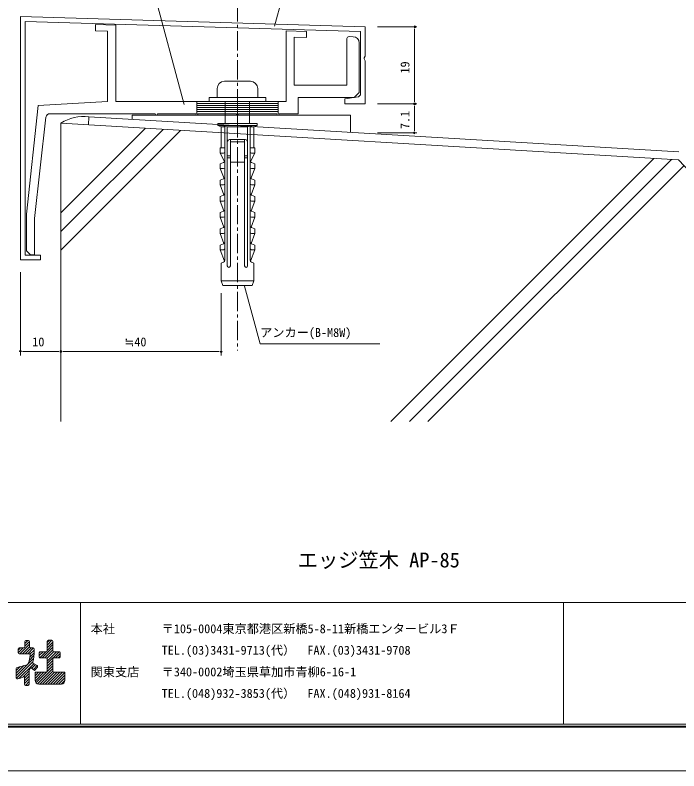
# Model space of a CAD drawing. Units: millimetres, scale not verified. Extents: x -210 to 210, y -148 to 149.
# Drawn here: x -95.6 to 68, y -148.5 to 37.9 of the extents above; entities that cross this region are included whole.
import ezdxf
from ezdxf.enums import TextEntityAlignment as Align

# ---------------------------------------------------------------- set-up
doc = ezdxf.new("R2010")
doc.units = ezdxf.units.MM
doc.header["$LTSCALE"] = 0.25
doc.linetypes.add('USER1', pattern=[28.575, 19.05, -3.175, 3.175, -3.175])
for name, color, linetype, lineweight in [('0-0_0', 7, 'Continuous', 9), ('0-1_1-1図枠', 3, 'Continuous', 18), ('0-3_2-1寸法', 3, 'Continuous', 18), ('0-5_Defpoints', 7, 'Continuous', 9), ('0-6_4-1アルミ型', 7, 'Continuous', 18), ('0-A_5-4図補助2', 7, 'Continuous', 9), ('0-B_5-5中心線', 6, 'USER1', 18), ('0-C_4-3アンカー', 2, 'Continuous', 18), ('0-F_41_U+FF71_U+FF99_U+FF90', 7, 'Continuous', 18), ('1-3_形状', 5, 'Continuous', 18), ('1-4_5-3図補助', 7, 'Continuous', 9)]:
    doc.layers.add(name, color=color, linetype=linetype, lineweight=lineweight)
doc.layers.add('0-2_1-2図名', color=7, linetype='Continuous')
doc.styles.add('ＭＳ ゴシック', font='')
doc.styles.get('ＭＳ ゴシック').set_extended_font_data('MS Gothic')

msp = doc.modelspace()

# ---------------------------------------------------------------- linework, layer by layer
at = {"layer": '0-0_0'}
for p, q in [((2.8486, 35.259), (2.8486, 34.759)), ((2.8486, 34.509), (2.8486, 34.009)), ((2.8486, 16.509), (2.8486, 17.009)), ((2.8486, 16.259), (2.8486, 15.759)), ((2.8486, 15.759), (2.8486, 16.259)), ((2.8486, 15.509), (2.8486, 15.009)), ((2.8486, 9.3717), (2.8486, 9.8717)), ((2.8486, 8.6217), (2.8486, 9.1217)), ((-94.5754, -45.0944), (-94.0754, -45.0944)), ((-93.8254, -45.0944), (-93.3254, -45.0944)), ((-84.8259, -45.0944), (-85.3259, -45.0944)), ((-84.0759, -45.0944), (-84.5759, -45.0944)), ((-84.5759, -45.0944), (-84.0759, -45.0944)), ((-83.8259, -45.0944), (-83.3259, -45.0944)), ((-45.3254, -45.0944), (-45.8254, -45.0944)), ((-44.5754, -45.0944), (-45.0754, -45.0944))]:
    msp.add_line(p, q, dxfattribs=at)
at = {"layer": '0-0_0', "lineweight": 18}
msp.add_line((67.8504, 2.1643), (78.7328, -9.3839), dxfattribs=at)
at = {"layer": '0-0_0'}
for centre, start, end in [((2.8486, 35.009), 270, 90), ((2.8486, 16.009), 90, 270), ((2.8486, 16.009), 270, 90), ((2.8486, 8.8717), 90, 270), ((-94.3254, -45.0944), 0, 180), ((-84.3259, -45.0944), 0, 180), ((-84.3259, -45.0944), 180, 0), ((-44.8254, -45.0944), 180, 0)]:
    msp.add_arc(centre, 0.25, start, end, dxfattribs=at)
at = {"layer": '0-1_1-1図枠'}
for p, q in [((-199.5025, -106.998), (199.4975, -106.998)), ((-79.5025, -106.998), (-79.5025, -136.998)), ((39.4975, -106.998), (39.4975, -136.998)), ((-200.0025, -137.498), (199.9975, -137.498)), ((-199.5025, -136.998), (199.4975, -136.998))]:
    msp.add_line(p, q, dxfattribs=at)
at = {"layer": '0-3_2-1寸法'}
for p, q in [((-29.2111, 44.3376), (-31.667, 35.172)), ((-6.3254, 35.009), (3.3486, 35.009)), ((2.8486, 17.009), (2.8486, 34.009)), ((-50.8254, 16.079), (-30.8254, 16.079)), ((-50.8254, 15.579), (-30.8254, 15.579)), ((-50.8254, 15.579), (-30.8254, 15.579)), ((-50.8254, 15.079), (-30.8254, 15.079)), ((-6.3254, 16.009), (3.3486, 16.009)), ((-6.3254, 16.009), (3.3486, 16.009)), ((2.8486, 9.8717), (2.8486, 15.009)), ((-50.8254, 14.579), (-30.8254, 14.579)), ((-50.8254, 14.079), (-30.8254, 14.079)), ((-6.3254, 8.8717), (3.3486, 8.8717)), ((-94.3254, -25.491), (-94.3254, -46.0944)), ((-39.0568, -28.9233), (-35.2448, -43.1499)), ((-44.8254, -30.6781), (-44.8254, -46.0944)), ((-84.3259, -41.1177), (-84.3259, -46.0944)), ((-84.3259, -41.1177), (-84.3259, -46.0944)), ((-35.2236, -43.1499), (-5.7652, -43.1499)), ((-93.3254, -45.0944), (-85.3259, -45.0944)), ((-83.3259, -45.0944), (-45.8254, -45.0944))]:
    msp.add_line(p, q, dxfattribs=at)
msp.add_lwpolyline([(-92.0587, 44.3376), (-61.6003, 44.3376), (-53.9639, 15.8382)], dxfattribs=at)
at = {"layer": '0-5_Defpoints'}
msp.add_line((-200.2025, -137.698), (200.1975, -137.698), dxfattribs=at)
msp.add_line((-200.2025, -137.698), (200.1975, -137.698), dxfattribs=at)
msp.add_lwpolyline([(-210.0025, -148.498), (-210.0025, 148.502), (209.9975, 148.502), (209.9975, -148.498)], close=True, dxfattribs=at)
at = {"layer": '0-6_4-1アルミ型'}
for p, q in [((-9.3254, 35.009), (-94.3254, 37.509)), ((-93.1254, 36.2732), (-93.1254, -21.291)), ((-28.8254, 16.579), (-28.8254, 33.9716)), ((-28.8237, 33.9716), (-23.8237, 33.8247)), ((-23.8237, 32.3236), (-23.8237, 33.8247)), ((-9.3254, 35.009), (-9.3254, 27.7822)), ((-23.8237, 32.3236), (-26.8254, 32.4124)), ((-26.8254, 20.579), (-26.8254, 32.4124)), ((-13.8254, 20.579), (-13.8254, 32.0939)), ((-13.3108, 32.5937), (-12.2827, 32.5635)), ((-10.8254, 18.779), (-10.8254, 31.0641)), ((-9.3254, 27.7822), (-9.5987, 27.309)), ((-9.5987, 27.109), (-9.3254, 26.6358)), ((-26.8254, 20.579), (-13.8254, 20.579)), ((-12.0258, 17.579), (-10.8254, 18.7794)), ((-10.8254, 18.779), (-12.0254, 17.579)), ((-25.8254, 13.579), (-25.8254, 17.579)), ((-25.8254, 17.579), (-12.0254, 17.579)), ((-50.8254, 16.579), (-50.8254, 13.579)), ((-30.8254, 16.579), (-30.8254, 13.579))]:
    msp.add_line(p, q, dxfattribs=at)
for points in [[(-93.1254, -21.291), (-89.3254, -21.291), (-89.3254, -22.491), (-94.3254, -22.491), (-94.3254, 37.509)], [(-93.1254, 36.2732), (-10.5254, 33.8438), (-10.5254, 18.209), (-11.0254, 17.709), (-14.3254, 17.209), (-14.3254, 16.009), (-9.3254, 16.009), (-9.3254, 26.6358)], [(-88.0251, 12.6904), (-90.8254, -12.291), (-90.8254, -21.221), (-91.8254, -21.221), (-92.8254, -20.221), (-92.8254, -11.221), (-89.9254, 15.579), (-72.8254, 16.579), (-72.8254, 33.9402), (-75.8254, 34.029), (-75.8254, 35.529), (-70.8254, 35.3821), (-70.8254, 16.579), (-28.8254, 16.579)], [(-61.0112, 13.3049), (-61.1205, 13.579), (-87.0313, 13.579)], [(-51.0112, 13.3049), (-51.1205, 13.579), (-60.5303, 13.579), (-60.6397, 13.3049)], [(-41.0112, 13.3049), (-41.1205, 13.579), (-50.5303, 13.579), (-50.6397, 13.3049)], [(-31.0112, 13.3049), (-31.1205, 13.579), (-40.5303, 13.579), (-40.6397, 13.3049)], [(-25.8254, 13.579), (-30.5303, 13.579), (-30.6397, 13.3049)]]:
    msp.add_lwpolyline(points, dxfattribs=at)
for centre, radius, start, end in [((-13.3254, 32.0939), 0.5, 88.31687, 180), ((-12.3254, 31.0641), 1.5, 0, 88.31687), ((-9.4254, 27.209), 0.2, 150, 210), ((-87.0313, 12.579), 1, 90, 173.60391), ((-60.8254, 13.379), 0.2, 201.74667, 338.25333), ((-50.8254, 13.379), 0.2, 201.74667, 338.25333), ((-40.8254, 13.379), 0.2, 201.74667, 338.25333), ((-30.8254, 13.379), 0.2, 201.74667, 338.25333)]:
    msp.add_arc(centre, radius, start, end, dxfattribs=at)
at = {"layer": '0-A_5-4図補助2'}
for p, q in [((-12.9904, 13.2032), (-66.7636, 13.1726)), ((-66.7636, 12.1653), (-66.7636, 13.1726)), ((-12.9904, 13.2032), (-12.9914, 8.9707)), ((-94.4535, -119.6184), (-92.0466, -117.2114)), ((-93.2369, -117.0933), (-92.491, -116.3475)), ((-93.2369, -117.7475), (-92.0528, -116.5634)), ((-93.2369, -116.6213), (-93.2369, -117.8578)), ((-92.3204, -116.3475), (-92.963, -116.3475)), ((-92.0466, -117.8578), (-92.0466, -116.6213)), ((-87.7318, -116.8216), (-87.1833, -116.2731)), ((-87.7318, -117.4757), (-86.5352, -116.2791)), ((-87.7318, -116.547), (-87.7318, -118.8242)), ((-87.7318, -118.1299), (-86.3183, -116.7164)), ((-87.7318, -118.7841), (-86.3183, -117.3706)), ((-86.5921, -116.2731), (-87.4579, -116.2731)), ((-86.3183, -118.8242), (-86.3183, -116.547)), ((-94.8735, -118.73), (-94.2751, -118.1316)), ((-94.8735, -118.4054), (-94.8735, -119.3445)), ((-94.871, -119.3816), (-93.6209, -118.1316)), ((-93.5107, -118.1316), (-94.5997, -118.1316)), ((-93.7994, -119.6184), (-92.0465, -117.8654)), ((-93.1452, -119.6184), (-91.6585, -118.1316)), ((-92.491, -119.6184), (-91.0512, -118.1785)), ((-91.9735, -119.755), (-90.9307, -118.7121)), ((-91.2045, -118.1316), (-91.7727, -118.1316)), ((-89.666, -120.0641), (-88.6999, -119.098)), ((-89.666, -119.41), (-89.354, -119.098)), ((-89.5539, -120.6062), (-88.0457, -119.098)), ((-88.0056, -119.098), (-89.3921, -119.098)), ((-88.9526, -120.6591), (-86.3183, -118.0248)), ((-88.2985, -120.6591), (-86.3183, -118.6789)), ((-87.7732, -120.788), (-86.0808, -119.0956)), ((-87.7318, -121.4007), (-85.429, -119.098)), ((-87.7318, -122.0549), (-84.7765, -119.0997)), ((-84.8067, -119.098), (-86.0444, -119.098)), ((-95.3199, -125.0638), (-91.0564, -120.8004)), ((-94.5997, -119.6184), (-92.2105, -119.6184)), ((-92.1706, -121.2604), (-90.9837, -120.0735)), ((-92.0328, -120.4684), (-90.9307, -119.3663)), ((-91.0795, -121.0308), (-91.2504, -121.7142)), ((-91.0795, -121.0308), (-90.9307, -119.544)), ((-89.666, -119.3718), (-89.666, -120.3853)), ((-89.3921, -120.6591), (-88.0056, -120.6591)), ((-87.7318, -120.9329), (-87.7318, -123.8792)), ((-86.3183, -123.8792), (-86.3183, -120.9329)), ((-86.0444, -120.6591), (-84.8067, -120.6591)), ((-85.6818, -120.6591), (-84.5329, -119.5102)), ((-85.0276, -120.6591), (-84.5329, -120.1643)), ((-84.5329, -120.3853), (-84.5329, -119.3718)), ((-95.3199, -124.4097), (-93.4496, -122.5394)), ((-95.3199, -123.7555), (-94.3462, -122.7819)), ((-95.2755, -125.6736), (-91.2285, -121.6267)), ((-94.6717, -125.724), (-91.0195, -122.0718)), ((-92.0704, -123.4465), (-91.7354, -122.9749)), ((-91.4806, -123.1871), (-90.5908, -122.2972)), ((-91.1237, -123.4843), (-90.1652, -122.5259)), ((-91.1122, -122.023), (-90.2059, -122.4996)), ((-90.5034, -126.789), (-86.3183, -122.6039)), ((-87.7318, -122.7091), (-86.3183, -121.2956)), ((-87.7318, -123.3632), (-86.3183, -121.9498)), ((-95.3199, -123.2491), (-95.3199, -125.5241)), ((-93.6379, -125.3444), (-92.121, -123.8274)), ((-93.3112, -125.6719), (-92.121, -124.4816)), ((-92.121, -127.15), (-92.121, -123.6051)), ((-90.7075, -125.6848), (-89.1757, -124.153)), ((-90.7075, -125.0306), (-89.8299, -124.153)), ((-90.7075, -124.3765), (-90.484, -124.153)), ((-90.6999, -126.3314), (-88.5215, -124.153)), ((-90.1249, -127.0647), (-86.3183, -123.2581)), ((-89.5325, -127.1265), (-86.3165, -123.9105)), ((-88.8784, -127.1265), (-85.9049, -124.153)), ((-88.2242, -127.1265), (-85.2507, -124.153)), ((-87.5701, -127.1265), (-84.5965, -124.153)), ((-86.9159, -127.1265), (-83.9424, -124.153)), ((-86.2617, -127.1265), (-83.3426, -124.2074)), ((-85.6076, -127.1265), (-83.3426, -124.8615)), ((-93.3112, -126.3261), (-92.121, -125.1358)), ((-93.3112, -126.9802), (-92.121, -125.7899)), ((-93.0947, -127.4178), (-92.121, -126.4441)), ((-84.9534, -127.1265), (-83.3426, -125.5157)), ((-84.2992, -127.1265), (-83.3426, -126.1699)), ((-93.0374, -127.4239), (-92.3948, -127.4239)), ((-92.4466, -127.4239), (-92.121, -127.0983)), ((-89.7947, -127.1265), (-84.2554, -127.1265))]:
    msp.add_line(p, q, dxfattribs=at)
for points in [[(-90.9381, -119.6184), (-90.9307, -119.6184), (-90.9307, -118.4054)], [(-92.5161, -122.1717), (-92.1954, -121.4025), (-91.9407, -119.9392)], [(-95.1157, -122.9842), (-93.9064, -122.6662), (-92.6956, -122.3301)], [(-90.1328, -122.9284), (-90.8563, -123.707), (-91.7354, -122.9749)], [(-88.0056, -124.153), (-90.7075, -124.153), (-90.7075, -126.2137)], [(-83.3426, -126.2137), (-83.3426, -124.153), (-86.0444, -124.153)], [(-94.9887, -125.7919), (-94.2784, -125.6398), (-93.3112, -125.1937), (-93.3112, -127.15)]]:
    msp.add_lwpolyline(points, dxfattribs=at)
for centre, radius, start, end in [((-92.963, -116.6213), 0.2738, 90, 180), ((-92.3204, -116.6213), 0.2738, 0, 90), ((-87.4579, -116.547), 0.2738, 90, 180), ((-86.5921, -116.547), 0.2738, 0, 90), ((-94.5997, -118.4054), 0.2738, 90, 180), ((-93.5107, -117.8578), 0.2738, 270, 0), ((-91.7727, -117.8578), 0.2738, 180, 270), ((-91.2045, -118.4054), 0.2738, 0, 90), ((-89.3921, -119.3718), 0.2738, 90, 180), ((-88.0056, -118.8242), 0.2738, 270, 0), ((-86.0444, -118.8242), 0.2738, 180, 270), ((-84.8067, -119.3718), 0.2738, 0, 90), ((-94.5997, -119.3445), 0.2738, 180, 270), ((-92.2105, -119.8922), 0.2738, 350.12702, 90), ((-89.3921, -120.3853), 0.2738, 180, 270), ((-88.0056, -120.9329), 0.2738, 0, 90), ((-86.0444, -120.9329), 0.2738, 90, 180), ((-84.8067, -120.3853), 0.2738, 270, 0), ((-95.046, -123.2491), 0.2738, 104.73314, 180), ((-92.7688, -122.0663), 0.2738, 285.51317, 337.36507), ((-90.9848, -121.7806), 0.2738, 165.95378, 242.25895), ((-90.3334, -122.742), 0.2738, 317.09995, 62.25895), ((-91.8471, -123.6051), 0.2738, 144.61752, 180), ((-88.0056, -123.8792), 0.2738, 270, 0), ((-86.0444, -123.8792), 0.2738, 180, 270), ((-95.046, -125.5241), 0.2738, 180, 282.08606), ((-89.7947, -126.2137), 0.9128, 180, 270), ((-84.2554, -126.2137), 0.9128, 270, 0), ((-93.0374, -127.15), 0.2738, 180, 270), ((-92.3948, -127.15), 0.2738, 270, 0)]:
    msp.add_arc(centre, radius, start, end, dxfattribs=at)
at = {"layer": '0-B_5-5中心線'}
msp.add_line((-40.8254, 41.0604), (-40.8254, -44.8459), dxfattribs=at)
at = {"layer": '0-C_4-3アンカー'}
for p, q in [((-37.6254, 21.579), (-44.0254, 21.579)), ((-45.8254, 19.779), (-45.8254, 17.579)), ((-35.8254, 17.579), (-35.8254, 19.779)), ((-47.8254, 17.579), (-33.8254, 17.579)), ((-33.8254, 17.579), (-33.8254, 16.579)), ((-43.8254, 16.579), (-43.8254, 11.179)), ((-37.8254, 16.579), (-37.8254, 11.179)), ((-45.6751, 11.179), (-35.9608, 11.179)), ((-45.6751, 11.179), (-45.6751, 10.679)), ((-45.6751, 10.679), (-35.9608, 10.679)), ((-45.6751, 10.679), (-44.818, 10.3219)), ((-44.818, 10.3219), (-43.968, 10.3219)), ((-44.818, 5.179), (-44.818, 10.3219)), ((-44.218, 10.679), (-43.968, 10.3219)), ((-44.218, 10.679), (-43.318, 10.3219)), ((-43.968, -22.587), (-43.968, 10.3219)), ((-43.318, 10.3219), (-38.318, 10.3219)), ((-43.318, -23.946), (-43.318, 10.3219)), ((-37.418, 10.679), (-38.318, 10.3219)), ((-38.318, -23.946), (-38.318, 10.3219)), ((-37.418, 10.679), (-37.668, 10.3219)), ((-37.668, -22.587), (-37.668, 10.3219)), ((-37.668, 10.3219), (-36.818, 10.3219)), ((-35.9608, 10.679), (-36.818, 10.3219)), ((-36.818, 5.179), (-36.818, 10.3219)), ((-35.9608, 10.679), (-35.9608, 11.179)), ((-42.7465, 7.179), (-38.8894, 7.179)), ((-42.568, -23.946), (-42.568, 7.179)), ((-42.568, 6.6076), (-39.068, 6.6076)), ((-39.068, -23.946), (-39.068, 7.179)), ((-44.268, 3.8397), (-45.068, 3.8397)), ((-44.0233, 1.7455), (-45.068, 3.8397)), ((-37.6126, 1.7455), (-36.568, 3.8397)), ((-37.368, 3.8397), (-36.568, 3.8397)), ((-43.318, 3.179), (-42.568, 3.179)), ((-43.318, 2.679), (-42.568, 2.679)), ((-38.318, 3.179), (-39.068, 3.179)), ((-38.318, 2.679), (-39.068, 2.679)), ((-44.2839, 1.5094), (-45.118, 1.179)), ((-45.118, 0.0362), (-45.118, 1.179)), ((-44.268, 0.0362), (-45.118, 0.0362)), ((-44.122, -2.3868), (-45.118, 0.0362)), ((-42.568, 1.6076), (-39.068, 1.6076)), ((-37.5139, -2.3868), (-36.518, 0.0362)), ((-37.368, 0.0362), (-36.518, 0.0362)), ((-37.3521, 1.5094), (-36.518, 1.179)), ((-36.518, 0.0362), (-36.518, 1.179)), ((-44.2839, -2.4906), (-45.118, -2.821)), ((-45.118, -3.9638), (-45.118, -2.821)), ((-37.3521, -2.4906), (-36.518, -2.821)), ((-36.518, -3.9638), (-36.518, -2.821)), ((-44.268, -3.9638), (-45.118, -3.9638)), ((-44.1643, -6.423), (-45.118, -3.9638)), ((-37.4716, -6.423), (-36.518, -3.9638)), ((-37.368, -3.9638), (-36.518, -3.9638)), ((-44.2839, -6.4906), (-45.118, -6.821)), ((-45.118, -7.9638), (-45.118, -6.821)), ((-37.3521, -6.4906), (-36.518, -6.821)), ((-36.518, -7.9638), (-36.518, -6.821)), ((-44.268, -7.9638), (-45.118, -7.9638)), ((-44.1643, -10.423), (-45.118, -7.9638)), ((-37.4716, -10.423), (-36.518, -7.9638)), ((-37.368, -7.9638), (-36.518, -7.9638)), ((-44.2839, -10.4906), (-45.118, -10.821)), ((-45.118, -11.9638), (-45.118, -10.821)), ((-37.3521, -10.4906), (-36.518, -10.821)), ((-36.518, -11.9638), (-36.518, -10.821)), ((-44.268, -11.9638), (-45.118, -11.9638)), ((-44.1643, -14.423), (-45.118, -11.9638)), ((-37.4716, -14.423), (-36.518, -11.9638)), ((-37.368, -11.9638), (-36.518, -11.9638)), ((-44.2839, -14.4906), (-45.118, -14.821)), ((-45.118, -15.9638), (-45.118, -14.821)), ((-37.3521, -14.4906), (-36.518, -14.821)), ((-36.518, -15.9638), (-36.518, -14.821)), ((-44.268, -15.9638), (-45.118, -15.9638)), ((-44.1643, -18.423), (-45.118, -15.9638)), ((-37.4716, -18.423), (-36.518, -15.9638)), ((-37.368, -15.9638), (-36.518, -15.9638)), ((-44.2839, -18.4906), (-45.118, -18.821)), ((-37.3521, -18.4906), (-36.518, -18.821)), ((-45.118, -19.9638), (-45.118, -18.821)), ((-44.268, -19.9638), (-45.118, -19.9638)), ((-44.017, -22.8029), (-45.118, -19.9638)), ((-37.6189, -22.8029), (-36.518, -19.9638)), ((-37.368, -19.9638), (-36.518, -19.9638)), ((-36.518, -19.9638), (-36.518, -18.821)), ((-44.8254, -23.321), (-44.2444, -23.0342)), ((-44.8254, -27.6781), (-44.8254, -23.321)), ((-36.8254, -23.321), (-37.3916, -23.0342)), ((-36.8254, -27.6781), (-36.8254, -23.321)), ((-44.8254, -27.6781), (-36.8254, -27.6781)), ((-44.8254, -27.6781), (-44.4329, -28.821)), ((-37.218, -28.821), (-36.8254, -27.6781)), ((-44.4329, -28.821), (-37.218, -28.821))]:
    msp.add_line(p, q, dxfattribs=at)
for points in [[(-47.8254, 17.579), (-47.8254, 16.579), (-33.8254, 16.579)], [(-45.068, 3.8397), (-45.068, 5.179), (-43.968, 5.179)], [(-36.568, 3.8397), (-36.568, 5.179), (-37.668, 5.179)]]:
    msp.add_lwpolyline(points, dxfattribs=at)
for centre, radius, start, end in [((-44.0254, 19.779), 1.8, 90, 180), ((-37.6254, 19.779), 1.8, 0, 90), ((-42.7465, 6.6076), 0.5714, 90, 180), ((-38.8894, 6.6076), 0.5714, 0, 90), ((-44.268, 4.1397), 0.3, 270, 0), ((-37.368, 4.1397), 0.3, 180, 270), ((-44.468, 1.9742), 0.5, 291.60553, 0), ((-37.168, 1.9742), 0.5, 180, 248.39447), ((-44.268, 0.3362), 0.3, 270, 0), ((-37.368, 0.3362), 0.3, 180, 270), ((-44.468, -2.0258), 0.5, 291.60553, 0), ((-44.268, -3.6638), 0.3, 270, 0), ((-37.168, -2.0258), 0.5, 180, 248.39447), ((-37.368, -3.6638), 0.3, 180, 270), ((-44.468, -6.0258), 0.5, 291.60553, 0), ((-37.168, -6.0258), 0.5, 180, 248.39447), ((-44.268, -7.6638), 0.3, 270, 0), ((-37.368, -7.6638), 0.3, 180, 270), ((-44.468, -10.0258), 0.5, 291.60553, 0), ((-37.168, -10.0258), 0.5, 180, 248.39447), ((-44.268, -11.6638), 0.3, 270, 0), ((-37.368, -11.6638), 0.3, 180, 270), ((-44.468, -14.0258), 0.5, 291.60553, 0), ((-37.168, -14.0258), 0.5, 180, 248.39447), ((-44.268, -15.6638), 0.3, 270, 0), ((-37.368, -15.6638), 0.3, 180, 270), ((-44.468, -18.0258), 0.5, 291.60553, 0), ((-37.168, -18.0258), 0.5, 180, 248.39447), ((-44.268, -19.6638), 0.3, 270, 0), ((-37.368, -19.6638), 0.3, 180, 270), ((-44.468, -22.587), 0.5, 296.56505, 0), ((-42.943, -23.946), 0.375, 180, 0), ((-38.693, -23.946), 0.375, 180, 0), ((-37.168, -22.587), 0.5, 180, 243.43495)]:
    msp.add_arc(centre, radius, start, end, dxfattribs=at)
at = {"layer": '0-F_41_U+FF71_U+FF99_U+FF90'}
for p, q in [((-63.5011, 9.968), (-84.3259, -10.8568)), ((-59.1644, 9.7103), (-84.3259, -15.4511)), ((-54.8278, 9.4527), (-84.3259, -20.0454)), ((61.8357, 2.5216), (-3.0516, -62.3657)), ((66.1723, 2.264), (1.5427, -62.3657)), ((69.2169, 0.7142), (6.137, -62.3657))]:
    msp.add_line(p, q, dxfattribs=at)
msp.add_arc((-78.8943, 3.413), 9.4985, 81.20244, 124.87871, dxfattribs=at)
at = {"layer": '1-3_形状', "color": 7}
for q in [(-84.3259, -62.3657), (67.8504, 2.1643)]:
    msp.add_line((-84.3259, 11.2052), q, dxfattribs=at)
at = {"layer": '1-3_形状'}
for q in [(-77.5601, 10.8032), (67.969, 4.1607)]:
    msp.add_line((-77.4415, 12.7997), q, dxfattribs=at)
at = {"layer": '1-4_5-3図補助'}
msp.add_line((-40.8254, 19.6026), (-40.8254, 8.0076), dxfattribs=at)

# ---------------------------------------------------------------- texts
at = {"layer": '0-0_0', "style": 'ＭＳ ゴシック'}
msp.add_text('エッジ笠木 AP-85', height=3.666, dxfattribs=at).set_placement((-25.9923, -99.4219), align=Align.BOTTOM_LEFT)
at = {"layer": '0-2_1-2図名', "style": 'ＭＳ ゴシック'}
for s, p in [('本社', (-77.0025, -115.2015)), ('〒105-0004東京都港区新橋5-8-11新橋エンタービル3Ｆ', (-59.5025, -115.2015)), ('TEL.(03)3431-9713(代）  FAX.(03)3431-9708', (-59.5025, -120.5051)), ('関東支店', (-77.0025, -125.8372)), ('〒340-0002埼玉県草加市青柳6-16-1', (-59.5025, -125.8372)), ('TEL.(048)932-3853(代）  FAX.(048)931-8164', (-59.5025, -131.1408))]:
    msp.add_text(s, height=2.199, dxfattribs=at).set_placement(p, align=Align.BOTTOM_LEFT)
at = {"layer": '0-3_2-1寸法', "color": 7, "style": 'ＭＳ ゴシック'}
for s, p in [('19', (2.2236, 23.4836)), ('7.1', (2.2236, 9.7754))]:
    msp.add_text(s, height=2.199, rotation=90, dxfattribs=at).set_placement(p, align=Align.BOTTOM_LEFT)
for s, p in [('アンカー(B-M8W)', (-35.2236, -42.1499)), ('10', (-91.3891, -44.4694)), ('≒40', (-68.6721, -44.4694))]:
    msp.add_text(s, height=2.199, dxfattribs=at).set_placement(p, align=Align.BOTTOM_LEFT)

doc.saveas('drawing.dxf')
